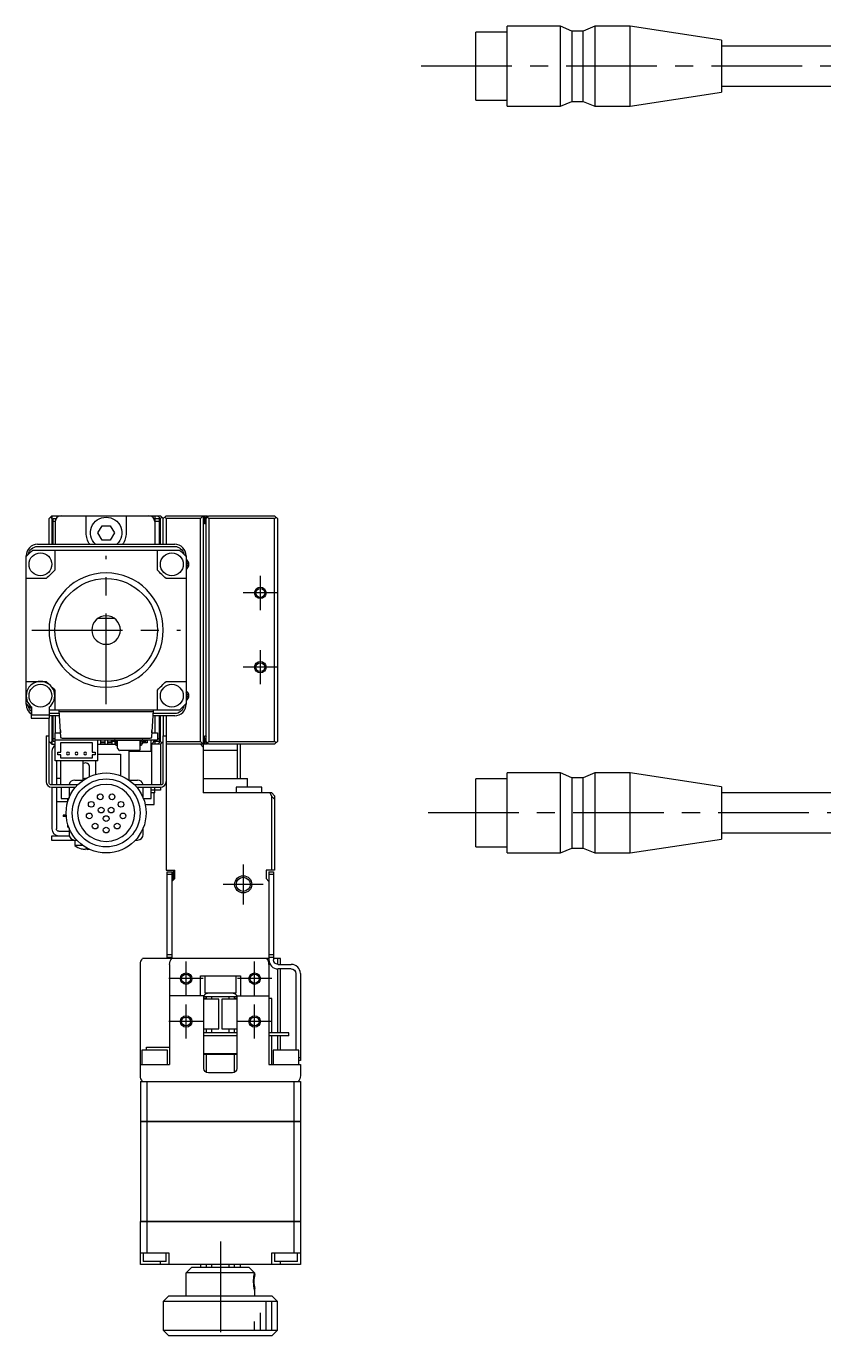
# Model space of a CAD drawing. Extents: x 0 to 659, y -8 to 385.
# Drawn here: x 0 to 139.6, y 148.8 to 378 of the extents above; entities that cross this region are included whole.
import ezdxf

# ---------------------------------------------------------------- set-up
doc = ezdxf.new("R2010")
doc.units = 0
doc.header["$LTSCALE"] = 0.5
doc.linetypes.add('CENTER', pattern=[50.8, 31.75, -6.35, 6.35, -6.35])
for name, color, linetype in [('MSM_CENTER', 1, 'CENTER'), ('MSM_CONTINUOUS', 7, 'CONTINUOUS'), ('MSM_NARROW', 5, 'CONTINUOUS')]:
    doc.layers.add(name, color=color, linetype=linetype)

msp = doc.modelspace()

# ---------------------------------------------------------------- linework, layer by layer
at = {"layer": 'MSM_CENTER'}
for p, q in [((161.23, 370.98), (68.23, 370.98)), ((14, 259.31), (14, 285.31)), ((41, 275.81), (41, 281.81)), ((44, 278.81), (38, 278.81)), ((1, 272.31), (27, 272.31)), ((41, 262.81), (41, 268.81)), ((44, 265.81), (38, 265.81)), ((213.23, 240.31), (68.23, 240.31)), ((38, 231.31), (38, 224.31)), ((41.5, 227.81), (34.5, 227.81)), ((28, 208.31), (28, 214.31)), ((40, 208.31), (40, 214.31)), ((31, 211.31), (25, 211.31)), ((43, 211.31), (37, 211.31)), ((28, 200.81), (28, 206.81)), ((40, 200.81), (40, 206.81)), ((31, 203.81), (25, 203.81)), ((43, 203.81), (37, 203.81)), ((34, 165.31), (34, 72.31))]:
    msp.add_line(p, q, dxfattribs=at)
at = {"layer": 'MSM_CONTINUOUS'}
for p, q in [((84.23, 376.93), (78.73, 376.93)), ((78.73, 365.03), (78.73, 376.93)), ((93.53, 377.98), (84.23, 377.98)), ((84.23, 363.98), (84.23, 377.98)), ((95.53, 377.13), (93.53, 377.98)), ((93.53, 363.98), (93.53, 377.98)), ((97.53, 377.13), (95.53, 377.13)), ((95.53, 377.13), (95.53, 364.83)), ((99.53, 377.98), (97.53, 377.13)), ((97.53, 364.83), (97.53, 377.13)), ((105.73, 377.98), (99.53, 377.98)), ((99.53, 377.98), (99.53, 363.98)), ((121.73, 375.55), (105.73, 377.98)), ((105.73, 363.98), (105.73, 377.98)), ((121.73, 375.55), (121.73, 366.41)), ((145.23, 374.48), (121.73, 374.48)), ((121.73, 367.48), (145.23, 367.48)), ((78.73, 365.03), (84.23, 365.03)), ((93.53, 363.98), (95.53, 364.83)), ((95.53, 364.83), (97.53, 364.83)), ((97.53, 364.83), (99.53, 363.98)), ((105.73, 363.98), (121.73, 366.41)), ((84.23, 363.98), (93.53, 363.98)), ((99.53, 363.98), (105.73, 363.98)), ((4, 291.81), (4.5, 292.31)), ((4, 287.31), (4, 291.81)), ((4.25, 292.06), (4.5, 291.81)), ((4.5, 292.31), (4.5, 287.31)), ((4.5, 292.31), (23.5, 292.31)), ((4.7, 291.81), (5.23, 291.81)), ((4.7, 287.31), (4.7, 291.81)), ((5.1, 291.31), (4.7, 291.31)), ((5.1, 291.31), (5.1, 287.31)), ((5.5, 292.31), (5.5, 292.11)), ((10.5, 289.31), (10.5, 292.31)), ((17.5, 292.31), (17.5, 289.31)), ((22.5, 292.31), (22.5, 291.31)), ((22.5, 291.81), (23.3, 291.81)), ((23.3, 291.31), (22.5, 291.31)), ((22.5, 291.31), (22.5, 287.31)), ((23.5, 291.81), (23, 292.31)), ((23.3, 291.81), (23.3, 287.31)), ((24, 291.81), (23.5, 292.31)), ((23.5, 291.81), (23.75, 292.06)), ((23.5, 287.31), (23.5, 291.81)), ((24.5, 292.31), (24, 291.81)), ((24, 287.31), (24, 291.81)), ((24.25, 292.06), (24.5, 291.81)), ((24.5, 292.31), (31.7, 292.31)), ((30.5, 291.81), (24.5, 291.81)), ((24.5, 291.81), (24.5, 287.31)), ((30.5, 291.81), (31, 292.31)), ((30.5, 252.81), (30.5, 291.81)), ((31, 292.31), (31, 243.81)), ((31.2, 292.31), (31.2, 290.91)), ((31.4, 291.91), (31.4, 291.21)), ((32, 292.31), (31.5, 291.81)), ((31.5, 252.81), (31.5, 291.81)), ((31.7, 292.31), (31.8, 292.21)), ((31.7, 292.21), (31.9, 292.21)), ((31.75, 292.06), (32, 291.81)), ((32, 292.31), (43.5, 292.31)), ((43.5, 291.81), (32, 291.81)), ((32, 291.81), (32, 252.81)), ((44, 291.81), (43.5, 292.31)), ((43.5, 291.81), (43.75, 292.06)), ((43.5, 252.81), (43.5, 291.81)), ((44, 291.81), (44, 252.81)), ((12.56, 289.31), (13.28, 290.56)), ((13.28, 288.06), (12.56, 289.31)), ((13.28, 290.56), (14.72, 290.56)), ((14.72, 290.56), (15.44, 289.31)), ((15.44, 289.31), (14.72, 288.06)), ((31.5, 290.91), (31.2, 290.91)), ((2, 287.31), (26, 287.31)), ((2, 286.92), (26, 286.92)), ((14.72, 288.06), (13.28, 288.06)), ((0, 259.31), (0, 285.31)), ((1.15, 286.31), (26.85, 286.31)), ((5, 286.31), (5, 282.81)), ((23, 282.81), (23, 286.31)), ((28, 285.31), (28, 259.31)), ((3.5, 281.31), (0, 281.31)), ((28, 281.31), (24.5, 281.31)), ((15.5, 274.31), (12.5, 274.31)), ((0, 263.31), (3.5, 263.31)), ((5, 261.81), (5, 258.31)), ((23, 258.31), (23, 261.81)), ((24.5, 263.31), (28, 263.31)), ((1, 258.01), (0.9, 258.01)), ((0.9, 258.01), (0.9, 256.91)), ((0.9, 256.91), (4.1, 256.91)), ((1, 257.41), (1, 258.81)), ((4, 257.41), (1, 257.41)), ((4, 258.81), (4, 257.41)), ((26.85, 258.31), (4, 258.31)), ((4.1, 258.01), (4, 258.01)), ((4, 253.81), (4, 256.91)), ((4.1, 256.91), (4.1, 258.01)), ((5.79, 257.69), (4.1, 257.69)), ((5.82, 257.31), (4.1, 257.31)), ((4.5, 257.31), (4.5, 252.31)), ((4.7, 252.81), (4.7, 257.31)), ((5.1, 257.31), (5.1, 254.31)), ((6.08, 253.58), (5.75, 258.31)), ((22.23, 258.01), (5.77, 258.01)), ((22.25, 258.31), (21.92, 253.58)), ((26, 257.31), (22.18, 257.31)), ((26, 257.69), (22.21, 257.69)), ((22.5, 257.31), (22.5, 254.31)), ((23.3, 257.31), (23.3, 252.81)), ((23.5, 252.81), (23.5, 257.31)), ((24, 257.31), (24, 253.81)), ((24.5, 257.31), (24.5, 253.81)), ((6, 254.73), (6, 254.31)), ((22, 254.31), (22, 254.73)), ((3.5, 253.81), (3.5, 245.81)), ((3.5, 253.81), (4, 253.81)), ((4, 245.51), (4, 253.81)), ((4.25, 252.56), (4, 252.81)), ((4.5, 252.81), (4.25, 252.56)), ((4.25, 252.56), (4.5, 252.31)), ((4.5, 252.31), (5.07, 252.31)), ((4.7, 253.31), (5, 253.31)), ((5.07, 252.81), (4.7, 252.81)), ((5, 254.31), (6.03, 254.31)), ((5, 254.31), (5, 253.11)), ((5, 253.11), (23, 253.11)), ((5.07, 249.41), (5.07, 253.11)), ((6.07, 250.96), (6.07, 252.61)), ((6.07, 252.61), (11.57, 252.61)), ((21.62, 253.31), (6.38, 253.31)), ((11.57, 252.61), (11.57, 250.96)), ((12.57, 249.41), (12.57, 253.11)), ((12.57, 252.31), (15.59, 252.31)), ((13, 253.11), (13, 252.31)), ((13.75, 252.68), (13, 252.68)), ((13.75, 252.56), (13, 252.56)), ((13.75, 253.11), (13.75, 252.31)), ((14.25, 253.11), (14.25, 252.31)), ((15, 252.68), (14.25, 252.68)), ((15, 252.56), (14.25, 252.56)), ((14.95, 252.88), (14.95, 253.11)), ((14.95, 252.88), (15.46, 252.88)), ((15, 252.88), (15, 252.31)), ((15.2, 252.88), (15.2, 253.11)), ((15.27, 252.88), (15.27, 253.11)), ((15.5, 253.11), (15.5, 253.1)), ((15.5, 252.87), (15.5, 252.31)), ((15.56, 252.68), (15.5, 252.68)), ((15.56, 252.56), (15.5, 252.56)), ((15.56, 252.78), (15.56, 252.45)), ((15.79, 252.45), (15.79, 252.78)), ((16, 252.68), (15.79, 252.68)), ((16, 252.56), (15.79, 252.56)), ((15.89, 252.35), (16, 252.35)), ((15.89, 252.12), (16, 252.12)), ((16, 251.65), (16, 252.91)), ((16.1, 253.01), (19.8, 253.01)), ((16.69, 253.11), (16.69, 253.01)), ((17.5, 253.01), (17.5, 253.11)), ((18.1, 253.11), (18.1, 253.01)), ((18.22, 253.11), (18.22, 253.01)), ((19.9, 252.91), (19.9, 251.33)), ((20.11, 252.56), (19.9, 252.56)), ((19.9, 252.35), (20.01, 252.35)), ((19.9, 252.12), (20.01, 252.12)), ((20.11, 252.45), (20.11, 252.78)), ((20.22, 253.11), (20.22, 253.02)), ((20.34, 252.78), (20.34, 252.45)), ((21.17, 252.56), (20.34, 252.56)), ((20.44, 252.88), (20.95, 252.88)), ((20.64, 253.11), (20.64, 252.88)), ((20.7, 253.11), (20.7, 252.88)), ((20.95, 253.11), (20.95, 252.88)), ((21.17, 253.11), (21.17, 252.56)), ((21.9, 251.11), (21.9, 253.11)), ((22, 252.31), (21.9, 252.31)), ((21.97, 254.31), (23, 254.31)), ((22, 245.31), (22, 252.31)), ((23.5, 252.31), (22, 252.31)), ((22.5, 253.11), (22.5, 252.31)), ((23.3, 252.81), (22.5, 252.81)), ((23, 254.31), (23, 253.11)), ((23, 253.31), (23.3, 253.31)), ((23, 252.31), (23.5, 252.81)), ((23.75, 252.56), (23.5, 252.81)), ((23.5, 252.31), (23.75, 252.56)), ((23.5, 252.31), (23.5, 245.31)), ((24, 252.81), (23.75, 252.56)), ((24, 253.81), (24.5, 253.81)), ((24, 245.51), (24, 253.81)), ((24.5, 253.81), (24.5, 245.81)), ((24.5, 252.81), (30.5, 252.81)), ((31.7, 252.31), (24.5, 252.31)), ((31, 252.31), (30.5, 252.81)), ((30.5, 252.31), (31, 251.81)), ((31.5, 253.71), (31.2, 253.71)), ((31.2, 252.31), (31.2, 253.71)), ((31.4, 253.41), (31.4, 252.71)), ((31.5, 252.81), (32, 252.31)), ((31.9, 252.41), (31.7, 252.41)), ((31.8, 252.41), (31.7, 252.31)), ((32, 252.81), (31.75, 252.56)), ((32, 252.81), (43.5, 252.81)), ((43.5, 252.31), (32, 252.31)), ((37, 246.31), (37, 252.31)), ((37.5, 246.31), (37.5, 252.31)), ((43.5, 252.31), (44, 252.81)), ((43.75, 252.56), (43.5, 252.81)), ((4.5, 251.11), (4.5, 245.31)), ((5.57, 250.96), (6.07, 250.96)), ((5.57, 250.46), (5.57, 250.96)), ((6.07, 250.46), (5.57, 250.46)), ((6.07, 249.91), (6.07, 250.46)), ((11.57, 249.91), (6.07, 249.91)), ((11.57, 250.96), (12.07, 250.96)), ((12.07, 250.46), (11.57, 250.46)), ((11.57, 250.46), (11.57, 249.91)), ((12.07, 250.96), (12.07, 250.46)), ((12.57, 250.56), (16.5, 250.56)), ((16.35, 251.25), (16.03, 251.58)), ((19.8, 251.23), (16.42, 251.23)), ((16.5, 250.56), (16.5, 246.84)), ((18, 251.23), (18, 246.06)), ((18.1, 251.23), (18.1, 251.11)), ((18.1, 251.11), (21.9, 251.11)), ((31, 251.31), (37, 251.31)), ((12.57, 249.41), (5.07, 249.41)), ((5.3, 249.41), (5.3, 245.31)), ((6, 249.41), (6, 245.31)), ((10, 246.06), (10, 249.41)), ((11.1, 246.68), (11.1, 248.31)), ((12.2, 247.07), (12.2, 249.41)), ((4.2, 245.31), (9.1, 245.31)), ((6, 246.31), (5.3, 246.31)), ((8.5, 246.06), (10.01, 246.06)), ((17.99, 246.06), (19.5, 246.06)), ((18.9, 245.31), (23.8, 245.31)), ((24.5, 245.81), (24.5, 230.31)), ((31, 246.31), (38.75, 246.31)), ((38.75, 244.81), (38.75, 246.31)), ((84.23, 246.26), (78.73, 246.26)), ((78.73, 234.36), (78.73, 246.26)), ((93.53, 247.31), (84.23, 247.31)), ((84.23, 233.31), (84.23, 247.31)), ((95.53, 246.46), (93.53, 247.31)), ((93.53, 233.31), (93.53, 247.31)), ((97.53, 246.46), (95.53, 246.46)), ((95.53, 246.46), (95.53, 234.16)), ((99.53, 247.31), (97.53, 246.46)), ((97.53, 234.16), (97.53, 246.46)), ((105.73, 247.31), (99.53, 247.31)), ((99.53, 247.31), (99.53, 233.31)), ((121.73, 244.88), (105.73, 247.31)), ((105.73, 233.31), (105.73, 247.31)), ((4.5, 244.81), (8.64, 244.81)), ((4.5, 244.81), (4.5, 237.51)), ((5.3, 244.81), (5.3, 237.51)), ((6.1, 244.81), (6.1, 242.81)), ((7.5, 244.81), (7.5, 242.9)), ((8.5, 244.64), (8.5, 244.81)), ((19.36, 244.81), (23.5, 244.81)), ((19.5, 244.81), (19.5, 244.64)), ((20.5, 242.9), (20.5, 244.81)), ((21.9, 242.81), (21.9, 244.81)), ((22.5, 244.31), (21.9, 244.31)), ((22.5, 243.81), (21.9, 243.81)), ((22.4, 241.81), (22.4, 243.81)), ((22.5, 243.81), (22.5, 244.81)), ((23.5, 244.31), (22.5, 244.31)), ((23.5, 244.81), (23.5, 244.31)), ((43, 243.81), (31, 243.81)), ((36.75, 244.81), (36.75, 243.81)), ((41.25, 244.81), (36.75, 244.81)), ((41.25, 243.81), (41.25, 244.81)), ((43, 243.19), (42.69, 243.81)), ((43, 243.81), (43.5, 243.31)), ((43, 230.31), (43, 243.19)), ((43.5, 242.69), (43, 243.19)), ((43.5, 243.31), (43.5, 230.31)), ((121.73, 244.88), (121.73, 235.74)), ((169.73, 243.81), (121.73, 243.81)), ((5.3, 242.31), (7.29, 242.31)), ((6.1, 242.81), (7.46, 242.81)), ((7.3, 242.33), (7.3, 242.81)), ((20.54, 242.81), (21.9, 242.81)), ((20.84, 241.81), (22.4, 241.81)), ((6.5, 239.93), (6.5, 239.68)), ((7.01, 239.93), (6.5, 239.93)), ((7.03, 239.68), (6.5, 239.68)), ((4.5, 236.31), (7.53, 236.31)), ((4.5, 235.51), (4.5, 236.31)), ((5.7, 237.11), (7.5, 237.11)), ((7.3, 237.81), (7.3, 238.28)), ((7.3, 237.81), (7.46, 237.81)), ((7.5, 237.71), (7.5, 236.56)), ((20.5, 236.56), (20.5, 237.71)), ((121.73, 236.81), (169.73, 236.81)), ((8.9, 235.51), (4.5, 235.51)), ((8.5, 235.56), (8.86, 235.56)), ((8.5, 235.51), (8.5, 234.61)), ((9.93, 234.61), (8.5, 234.61)), ((9.61, 234.03), (9.61, 234.04)), ((10.32, 233.92), (10.32, 234.04)), ((10.32, 234.04), (10.68, 234.04)), ((10.68, 234.04), (10.68, 233.92)), ((19.14, 235.56), (19.5, 235.56)), ((78.73, 234.36), (84.23, 234.36)), ((93.53, 233.31), (95.53, 234.16)), ((95.53, 234.16), (97.53, 234.16)), ((97.53, 234.16), (99.53, 233.31)), ((105.73, 233.31), (121.73, 235.74)), ((84.23, 233.31), (93.53, 233.31)), ((99.53, 233.31), (105.73, 233.31)), ((24.5, 230.31), (26, 230.31)), ((24.7, 215.01), (24.7, 230.01)), ((24.7, 230.01), (25.5, 230.01)), ((25.5, 229.51), (24.7, 229.51)), ((25.5, 230.01), (25.5, 214.81)), ((25.75, 230.31), (25.75, 228.56)), ((26, 228.81), (26, 230.31)), ((43.5, 230.31), (42, 230.31)), ((42, 230.31), (42, 228.81)), ((42.5, 230.01), (43.3, 230.01)), ((42.5, 230.01), (42.5, 214.61)), ((43.3, 229.51), (42.5, 229.51)), ((43.3, 230.01), (43.3, 214.61)), ((26, 228.81), (25.5, 228.31)), ((42.5, 228.31), (42, 228.81)), ((24.7, 215.51), (25.5, 215.51)), ((42.5, 215.51), (43.3, 215.51)), ((20, 194.31), (20, 213.81)), ((25.48, 214.81), (20.38, 214.81)), ((25.5, 215.01), (24.7, 215.01)), ((25.1, 213.81), (25.1, 196.31)), ((42.5, 214.81), (25.5, 214.81)), ((43.3, 215.01), (42.5, 215.01)), ((42.5, 213.81), (42.5, 196.31)), ((44.5, 214.81), (43.3, 214.81)), ((44, 214.81), (44, 213.81)), ((44.1, 213.81), (46.4, 213.81)), ((44.5, 213.81), (44.5, 214.81)), ((30.5, 211.81), (37.5, 211.81)), ((30.5, 208.31), (30.5, 211.81)), ((31.25, 211.81), (31.25, 208.81)), ((36.75, 208.81), (36.75, 211.81)), ((37.5, 211.81), (37.5, 208.31)), ((44, 213.01), (44, 201.81)), ((46.4, 213.01), (44.1, 213.01)), ((44.5, 201.81), (44.5, 213.01)), ((47.2, 212.21), (47.2, 198.81)), ((48, 212.21), (48, 197.01)), ((31.25, 208.81), (36.75, 208.81)), ((31.13, 208.31), (25.1, 208.31)), ((31.1, 195.61), (31.1, 208.01)), ((31.5, 207.81), (31.1, 207.81)), ((33.75, 207.71), (31.1, 207.71)), ((31.12, 208.21), (36.88, 208.21)), ((31.13, 208.31), (31.13, 208.21)), ((31.13, 208.21), (31.16, 208.3)), ((31.5, 208.21), (31.5, 207.71)), ((32.5, 207.71), (32.5, 208.21)), ((33.75, 202.51), (33.75, 207.71)), ((36.9, 207.71), (34.25, 207.71)), ((34.25, 207.71), (34.25, 202.51)), ((35.5, 208.21), (35.5, 207.71)), ((36.5, 207.71), (36.5, 208.21)), ((36.9, 207.81), (36.5, 207.81)), ((36.85, 208.29), (36.87, 208.21)), ((36.87, 208.31), (42.5, 208.31)), ((36.87, 208.31), (36.87, 208.21)), ((36.9, 208.01), (36.9, 195.61)), ((43, 207.81), (42.5, 207.81)), ((43, 201.81), (43, 207.81)), ((31.1, 202.51), (33.75, 202.51)), ((36.9, 201.81), (31.1, 201.81)), ((31.5, 202.51), (31.5, 201.81)), ((32.5, 201.81), (32.5, 202.51)), ((34.25, 202.51), (36.9, 202.51)), ((35.5, 202.51), (35.5, 201.81)), ((36.5, 201.81), (36.5, 202.51)), ((46, 201.81), (42.5, 201.81)), ((46, 201.31), (46, 201.81)), ((36.9, 201.31), (31.1, 201.31)), ((46, 201.31), (42.5, 201.31)), ((43, 196.31), (43, 201.31)), ((44, 201.31), (44, 198.81)), ((44.5, 198.81), (44.5, 201.31)), ((20.25, 198.81), (20.25, 196.31)), ((24.75, 198.81), (20.25, 198.81)), ((21.05, 198.81), (21.05, 199.31)), ((21.05, 199.31), (25.1, 199.31)), ((24.75, 196.31), (24.75, 198.81)), ((31.1, 198.21), (36.9, 198.21)), ((36.9, 198.01), (31.1, 198.01)), ((31.5, 198.01), (31.5, 194.91)), ((36.5, 194.91), (36.5, 198.01)), ((43.25, 198.81), (43.25, 196.31)), ((47.75, 198.81), (43.25, 198.81)), ((47.75, 196.31), (47.75, 198.81)), ((47.75, 197.51), (48, 197.51)), ((20, 196.31), (25.1, 196.31)), ((36.1, 194.81), (31.9, 194.81)), ((42.5, 196.31), (48, 196.31)), ((48, 197.01), (47.75, 197.01)), ((48, 196.31), (48, 194.31)), ((20, 193.31), (20, 186.32)), ((20, 193.31), (48, 193.31)), ((21.15, 193.31), (21.15, 186.32)), ((46.85, 193.31), (46.85, 186.32)), ((48, 193.31), (48, 186.32)), ((20, 186.32), (48, 186.32)), ((20, 186.31), (20, 168.82)), ((48, 186.31), (20, 186.31)), ((20.01, 186.31), (20.01, 186.32)), ((21.15, 186.31), (21.15, 168.82)), ((21.16, 186.31), (21.16, 186.32)), ((46.84, 186.31), (46.84, 186.32)), ((46.85, 186.31), (46.85, 168.82)), ((47.99, 186.31), (47.99, 186.32)), ((48, 186.31), (48, 168.82)), ((20, 168.82), (48, 168.82)), ((48, 168.81), (20, 168.81)), ((20, 161.31), (20, 168.81)), ((20.01, 168.81), (20.01, 168.82)), ((21.15, 168.81), (21.15, 163.31)), ((21.16, 168.81), (21.16, 168.82)), ((46.84, 168.81), (46.84, 168.82)), ((46.85, 168.81), (46.85, 163.31)), ((47.99, 168.81), (47.99, 168.82)), ((48, 168.81), (48, 161.31)), ((20, 163.31), (25, 163.31)), ((20.5, 163.31), (20.5, 161.81)), ((24.5, 161.81), (24.5, 163.31)), ((25, 163.31), (25, 161.31)), ((43, 163.31), (48, 163.31)), ((43, 161.31), (43, 163.31)), ((43.5, 163.31), (43.5, 161.81)), ((47.5, 161.81), (47.5, 163.31)), ((48, 161.31), (20, 161.31)), ((24.5, 161.81), (20.5, 161.81)), ((23.5, 161.31), (23.5, 161.81)), ((29, 160.81), (28, 159.81)), ((29, 160.81), (39, 160.81)), ((30.5, 161.31), (30.5, 160.81)), ((31.5, 161.31), (31.5, 160.81)), ((32.5, 160.81), (32.5, 161.31)), ((35.5, 161.31), (35.5, 160.81)), ((36.5, 160.81), (36.5, 161.31)), ((37.5, 160.81), (37.5, 161.31)), ((40, 159.81), (39, 160.81)), ((47.5, 161.81), (43.5, 161.81)), ((44.5, 161.31), (44.5, 161.81)), ((28, 155.81), (28, 159.81)), ((40, 159.81), (28, 159.81)), ((40, 159.81), (40, 159.56)), ((40, 157.06), (40, 155.81)), ((40, 157.06), (40, 157.06)), ((25, 155.81), (24, 154.81)), ((24, 154.81), (24, 149.81)), ((44, 154.81), (24, 154.81)), ((25, 155.81), (43, 155.81)), ((44, 154.81), (43, 155.81)), ((44, 149.81), (44, 154.81)), ((24, 149.81), (25, 148.81)), ((24, 149.81), (44, 149.81)), ((43, 148.81), (44, 149.81)), ((43, 148.81), (25, 148.81))]:
    msp.add_line(p, q, dxfattribs=at)
at = {"layer": 'MSM_CONTINUOUS', "extrusion": (0, 0, -1)}
for p, q in [((31.3, 208.53), (31.33, 208.56)), ((31.33, 208.56), (31.36, 208.6)), ((31.36, 208.6), (31.4, 208.63)), ((31.4, 208.63), (31.44, 208.66)), ((31.44, 208.66), (31.49, 208.69)), ((31.49, 208.69), (31.53, 208.72)), ((31.53, 208.72), (31.58, 208.74)), ((31.58, 208.74), (31.63, 208.76)), ((31.63, 208.76), (31.68, 208.77)), ((31.68, 208.77), (31.73, 208.79)), ((31.73, 208.79), (31.77, 208.79)), ((31.77, 208.79), (31.81, 208.8)), ((31.81, 208.8), (31.86, 208.8)), ((31.86, 208.8), (31.9, 208.81)), ((36.1, 208.81), (36.15, 208.8)), ((36.15, 208.8), (36.21, 208.8)), ((36.21, 208.8), (36.26, 208.79)), ((36.26, 208.79), (36.31, 208.78)), ((36.31, 208.78), (36.36, 208.76)), ((36.36, 208.76), (36.41, 208.74)), ((36.41, 208.74), (36.46, 208.72)), ((36.46, 208.72), (36.5, 208.7)), ((36.5, 208.7), (36.55, 208.67)), ((36.55, 208.67), (36.58, 208.64)), ((36.58, 208.64), (36.61, 208.62)), ((36.61, 208.62), (36.65, 208.59)), ((36.65, 208.59), (36.68, 208.56)), ((36.68, 208.56), (36.7, 208.53)), ((31.16, 208.31), (31.17, 208.33)), ((31.16, 208.3), (31.16, 208.31)), ((31.17, 208.33), (31.18, 208.36)), ((31.18, 208.36), (31.2, 208.39)), ((31.2, 208.39), (31.21, 208.42)), ((31.21, 208.42), (31.23, 208.44)), ((31.23, 208.44), (31.25, 208.47)), ((31.25, 208.47), (31.28, 208.51)), ((31.28, 208.51), (31.3, 208.53)), ((36.7, 208.53), (36.73, 208.5)), ((36.73, 208.5), (36.75, 208.47)), ((36.75, 208.47), (36.77, 208.44)), ((36.77, 208.44), (36.8, 208.4)), ((36.8, 208.4), (36.82, 208.36)), ((36.82, 208.36), (36.83, 208.34)), ((36.83, 208.34), (36.84, 208.31)), ((36.84, 208.31), (36.85, 208.29))]:
    msp.add_line(p, q, dxfattribs=at)
at = {"layer": 'MSM_CONTINUOUS'}
for centre, radius in [((2.5, 283.81), 2), ((25.5, 283.81), 2), ((14, 272.31), 9), ((41, 278.81), 0.783), ((41, 265.81), 0.783), ((2.5, 260.81), 2), ((25.5, 260.81), 2), ((14, 240.31), 7), ((14, 240.31), 5.95), ((12.97, 243.12), 0.5), ((15.03, 243.12), 0.5), ((11.4, 241.81), 0.5), ((13.13, 240.81), 0.5), ((14.87, 240.81), 0.5), ((16.6, 241.81), 0.5), ((11.05, 239.78), 0.5), ((12.07, 238.01), 0.5), ((14, 239.31), 0.5), ((15.93, 238.01), 0.5), ((16.95, 239.78), 0.5), ((14, 237.31), 0.5), ((38, 227.81), 1.23), ((28, 211.31), 0.783), ((40, 211.31), 0.783), ((28, 203.81), 0.783), ((40, 203.81), 0.783)]:
    msp.add_circle(centre, radius, dxfattribs=at)
at = {"layer": 'MSM_CONTINUOUS', "extrusion": (0, 0, -1)}
for centre, radius in [((-14, 272.31), 10), ((-14, 272.31), 2.5), ((-7.32, 250.71), 0.25), ((-8.82, 250.71), 0.25), ((-10.32, 250.71), 0.25), ((-14, 240.31), 5)]:
    msp.add_circle(centre, radius, dxfattribs=at)
at = {"layer": 'MSM_CONTINUOUS'}
for centre, radius, start, end in [((6.1, 291.31), 1, 90, 180), ((21.5, 291.31), 1, 0, 90), ((31.7, 291.91), 0.3, 90, 180), ((31.7, 291.21), 0.3, 180, 228.1897), ((2, 285.31), 2, 90, 180), ((26, 285.31), 2, 0, 90), ((27.5, 283.81), 0.783, 309.6549, 50.3451), ((2.5, 260.81), 2.5, 306.8699, 233.1301), ((27.5, 260.81), 0.783, 309.6549, 50.3451), ((2, 259.31), 2, 180, 236.633), ((26, 259.31), 2, 270, 0), ((5.7, 251.11), 1.2, 121.3883, 180), ((15.46, 252.78), 0.33, 0, 90), ((15.89, 252.45), 0.33, 180, 270), ((16.1, 252.91), 0.1, 90, 180), ((19.8, 252.91), 0.1, 0, 90), ((20.01, 252.45), 0.33, 270, 0), ((20.44, 252.78), 0.33, 90, 180), ((21.5, 253.31), 1, 293.5781, 348.463), ((31.7, 253.41), 0.3, 131.8103, 180), ((31.7, 252.71), 0.3, 180, 270), ((16.1, 251.65), 0.1, 180, 225), ((16.42, 251.33), 0.1, 225, 270), ((19.8, 251.33), 0.1, 270, 0), ((10.35, 248.31), 0.75, 0, 117.8182), ((4.5, 245.81), 1, 180, 270), ((8.5, 245.06), 1, 90, 165.5225), ((10.35, 244.31), 2, 88.7493, 100.0787), ((19.5, 245.06), 1, 14.4775, 90), ((23.5, 245.81), 1, 270, 0), ((5.7, 237.51), 1.2, 180, 270), ((8.5, 236.56), 1, 180, 270), ((19.5, 236.56), 1, 270, 0), ((10.5, 237.11), 3.2, 231.3178, 253.8775), ((10.5, 237.11), 3.19, 253.8933, 266.7703), ((10.5, 237.11), 3.19, 273.2297, 279.8901), ((41, 213.81), 1.5, 0, 41.8103), ((44.1, 214.61), 1.6, 180, 270), ((46.4, 212.21), 1.6, 0, 90), ((45.87, 158.31), 6, 167.9764, 192.0236)]:
    msp.add_arc(centre, radius, start, end, dxfattribs=at)
at = {"layer": 'MSM_CONTINUOUS', "extrusion": (0, 0, -1)}
for centre, radius, start, end in [((-14, 289.31), 2.75, 313.3418, 226.6582), ((-14, 289.31), 3.5, 325.1501, 0), ((-14, 289.31), 3.5, 180, 214.8499), ((-2, 285.31), 1.62, 9.7265, 90), ((-26, 285.31), 1.62, 90, 170.2735), ((-14, 272.31), 19, 42.5369, 47.4631), ((-14, 272.31), 19, 132.5369, 137.4631), ((9.16, 295.47), 19, 221.7998, 228.2002), ((-37.16, 295.47), 19, 311.7998, 318.2002), ((9.16, 249.14), 19, 131.7998, 138.2002), ((-37.16, 249.14), 19, 41.7998, 48.2002), ((-14, 272.31), 19, 313.1736, 317.4631), ((-2, 259.31), 1.62, 308.1727, 350.2735), ((-26, 259.31), 1.62, 189.7265, 270), ((-14, 272.31), 19, 222.5369, 227.4631), ((-6.38, 253.61), 0.3, 270, 356), ((-15.46, 252.78), 0.1, 90, 180), ((-15.89, 252.45), 0.1, 270, 0), ((-20.01, 252.45), 0.1, 180, 270), ((-20.44, 252.78), 0.1, 0, 90), ((-21.62, 253.61), 0.3, 184, 270), ((-4.2, 245.51), 0.2, 270, 0), ((-23.8, 245.51), 0.2, 180, 270), ((-5.7, 237.51), 0.4, 270, 0), ((-21.5, 213.81), 1.5, 0, 41.8103), ((-26.6, 213.81), 1.5, 0, 41.8103), ((-44.1, 214.61), 0.8, 270, 0), ((-46.4, 212.21), 0.8, 90, 180), ((-31.9, 208.01), 0.8, 0, 15.1266), ((-36.1, 208.01), 0.8, 164.8734, 180), ((-31.9, 195.61), 0.8, 270, 0), ((-36.1, 195.61), 0.8, 180, 270), ((-21.5, 194.31), 1.5, 318.1897, 0), ((-46.5, 194.31), 1.5, 180, 221.8103)]:
    msp.add_arc(centre, radius, start, end, dxfattribs=at)
at = {"layer": 'MSM_NARROW'}
for p, q in [((39.94, 159.57), (40, 159.81)), ((42, 149.81), (42, 154.81)), ((43, 149.81), (43, 154.81)), ((40, 149.81), (40, 151.31)), ((41, 149.81), (41, 152.81))]:
    msp.add_line(p, q, dxfattribs=at)
for centre, radius in [((41, 278.81), 1), ((41, 265.81), 1), ((38, 227.81), 1.5), ((28, 211.31), 1), ((40, 211.31), 1), ((28, 203.81), 1), ((40, 203.81), 1)]:
    msp.add_circle(centre, radius, dxfattribs=at)
for centre, start, end in [((27.5, 283.81), 300, 60), ((27.5, 260.81), 300, 60), ((27.5, 260.81), 299.9999, 0)]:
    msp.add_arc(centre, 1, start, end, dxfattribs=at)
at = {"layer": 'MSM_NARROW', "extrusion": (0, 0, -1)}
msp.add_arc((-45.79, 158.3), 5.98, 345.5018, 12.208, dxfattribs=at)

doc.saveas('drawing.dxf')
